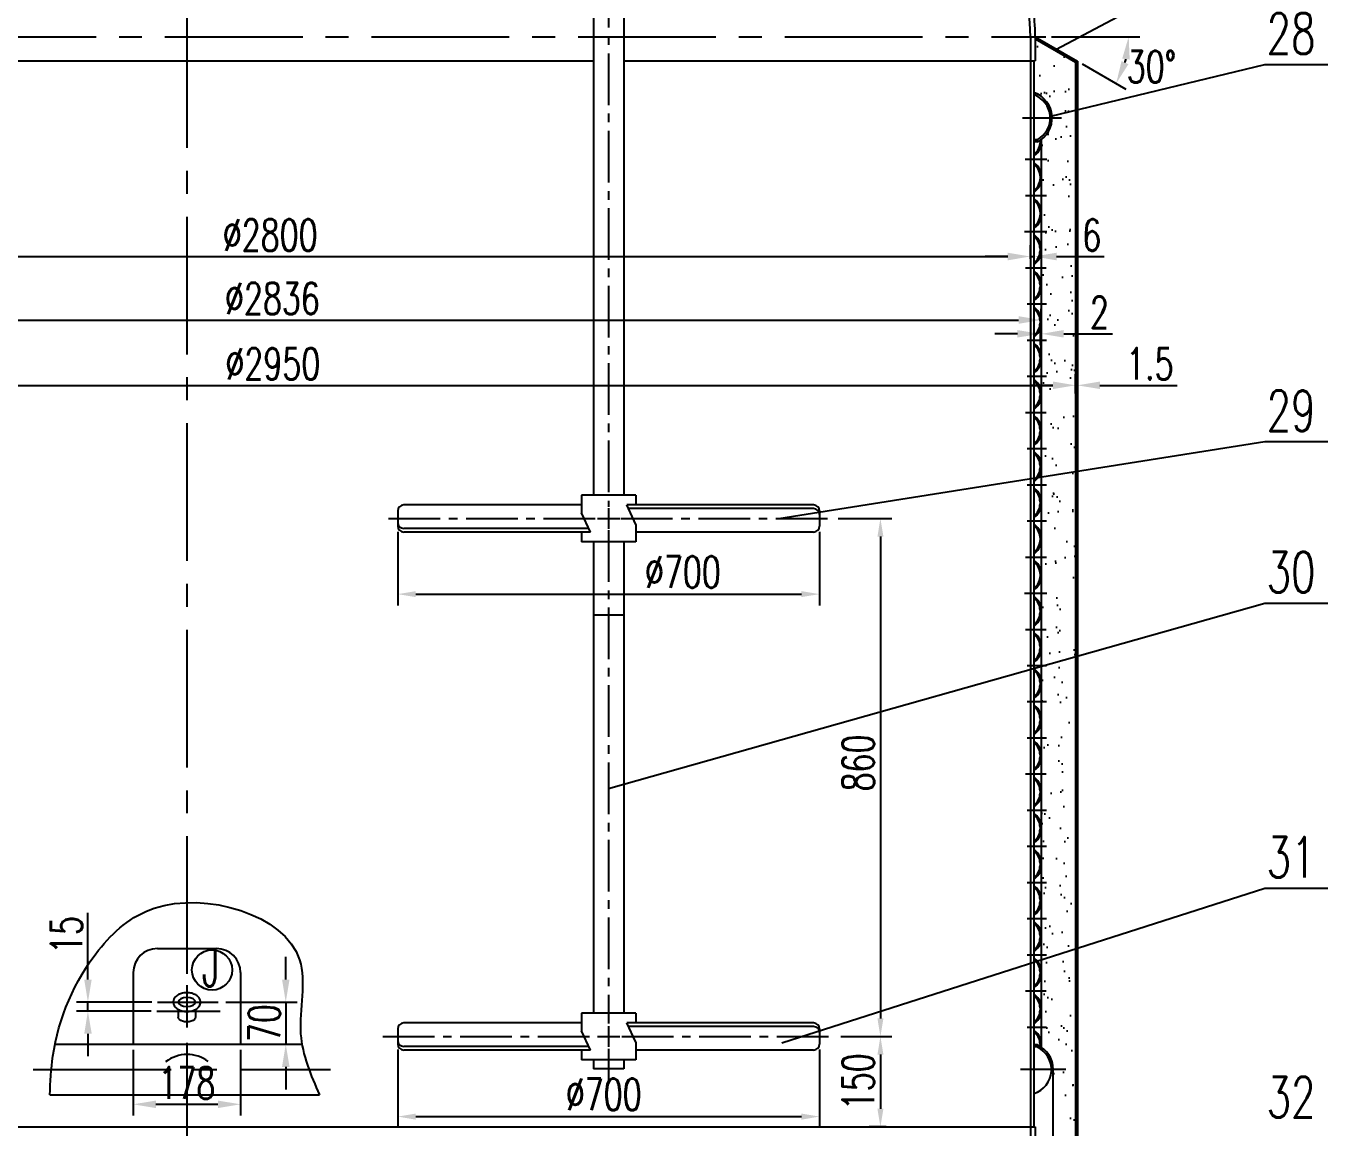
# Model space of a CAD drawing. Extents: x 946 to 3405, y -336 to 946.
# Drawn here: x 1105.1 to 1249.2, y 568.7 to 690.7 of the extents above; entities that cross this region are included whole.
import ezdxf

# ---------------------------------------------------------------- set-up
doc = ezdxf.new("R2010")
doc.units = 0
doc.header["$MEASUREMENT"] = 0
doc.linetypes.add('CENTER', pattern=[50.8, 31.75, -6.35, 6.35, -6.35])
doc.linetypes.add('CENTER2', pattern=[28.575, 19.05, -3.175, 3.175, -3.175])
doc.layers.get('0').update_dxf_attribs({"linetype": 'CONTINUOUS'})
doc.layers.get('DEFPOINTS').update_dxf_attribs({"linetype": 'CONTINUOUS'})
for name, color, linetype in [('1轮廓实线层', 7, 'CONTINUOUS'), ('3中心线层', 1, 'CENTER'), ('6文字层', 3, 'CONTINUOUS'), ('中心线', 1, 'CENTER2'), ('标注线', 3, 'CONTINUOUS'), ('粗实线', 7, 'CONTINUOUS')]:
    doc.layers.add(name, color=color, linetype=linetype)
doc.styles.add('STYLE1', font='romans.shx', dxfattribs={"width": 0.7, "height": 3.5, "bigfont": 'hz129.shx'})
doc.dimstyles.new('ISO-25', dxfattribs={"dimtxt": 2.5, "dimasz": 2.5, "dimexe": 1.25, "dimexo": 0.625, "dimtad": 1, "dimdec": 0, "dimlfac": 4, "dimdsep": 46, "dimtxsty": 'STYLE1', "dimcen": 0, "dimclrd": 256, "dimclre": 256, "dimclrt": 256, "dimadec": 0, "dimazin": 0, "dimtfac": 1, "dimtdec": 0, "dimtmove": 0, "dimatfit": 3, "dimfxl": 1, "dimtolj": 1, "dimtzin": 0, "dimarcsym": 0})
doc.dimstyles.get("Standard").update_dxf_attribs({"dimtxt": 2.5, "dimasz": 2.5, "dimexe": 1.25, "dimexo": 0.625, "dimtad": 1, "dimdec": 0, "dimlfac": 4, "dimzin": 4, "dimdsep": 46, "dimtxsty": 'STYLE1', "dimcen": 0, "dimclrd": 256, "dimclre": 256, "dimclrt": 256, "dimadec": 0, "dimazin": 0, "dimtfac": 1, "dimtdec": 0, "dimtmove": 0, "dimatfit": 3, "dimfxl": 1, "dimtolj": 1, "dimtzin": 0, "dimarcsym": 0})

# ---------------------------------------------------------------- blocks, each defined once
blk = doc.blocks.new('*D264')
at = {"layer": 'DEFPOINTS', "color": 0}
for p in [(1194.65, 578.83), (1199.66, 568.83), (1200.91, 568.83)]:
    blk.add_point(p, dxfattribs=at)
at = {"layer": '标注线', "lineweight": -2}
for p, q in [((1195.28, 578.83), (1200.91, 578.83)), ((1199.66, 576.83), (1199.66, 570.83)), ((1200.29, 568.83), (1198.41, 568.83))]:
    blk.add_line(p, q, dxfattribs=at)
at = {"layer": '标注线'}
for points in [[(1199.33, 576.83), (1199.99, 576.83), (1199.66, 578.83)], [(1199.33, 570.83), (1199.99, 570.83), (1199.66, 568.83)]]:
    blk.add_solid(points, dxfattribs=at)
at = {"layer": '标注线', "insert": (1197.21, 573.83), "char_height": 3.5, "attachment_point": 5, "rotation": 90, "style": 'STYLE1'}
blk.add_mtext('\\A1;150', dxfattribs=at)
blk = doc.blocks.new('*D265')
at = {"layer": 'DEFPOINTS', "color": 0}
for p in [(1146.25, 578), (1192.92, 578), (1192.92, 569.97)]:
    blk.add_point(p, dxfattribs=at)
at = {"layer": '标注线', "lineweight": -2}
for p, q in [((1146.25, 577.38), (1146.25, 568.72)), ((1192.92, 577.38), (1192.92, 568.72)), ((1148.25, 569.97), (1190.92, 569.97))]:
    blk.add_line(p, q, dxfattribs=at)
at = {"layer": '标注线'}
for points in [[(1148.25, 570.3), (1148.25, 569.63), (1146.25, 569.97)], [(1190.92, 570.3), (1190.92, 569.63), (1192.92, 569.97)]]:
    blk.add_solid(points, dxfattribs=at)
at = {"layer": '标注线', "insert": (1169.05, 572.42), "char_height": 3.5, "attachment_point": 5, "style": 'STYLE1'}
blk.add_mtext('\\A1;%%c700', dxfattribs=at)
blk = doc.blocks.new('*D266')
at = {"layer": 'DEFPOINTS', "color": 0}
for p in [(1146.25, 635.33), (1192.92, 635.33), (1192.92, 627.8)]:
    blk.add_point(p, dxfattribs=at)
at = {"layer": '标注线', "lineweight": -2}
for p, q in [((1146.25, 634.71), (1146.25, 626.55)), ((1192.92, 634.71), (1192.92, 626.55)), ((1148.25, 627.8), (1190.92, 627.8))]:
    blk.add_line(p, q, dxfattribs=at)
at = {"layer": '标注线'}
for points in [[(1148.25, 628.13), (1148.25, 627.47), (1146.25, 627.8)], [(1190.92, 628.13), (1190.92, 627.47), (1192.92, 627.8)]]:
    blk.add_solid(points, dxfattribs=at)
at = {"layer": '标注线', "insert": (1177.8, 630.25), "char_height": 3.5, "attachment_point": 5, "style": 'STYLE1'}
blk.add_mtext('\\A1;%%c700', dxfattribs=at)
blk = doc.blocks.new('*D267')
at = {"layer": 'DEFPOINTS', "color": 0}
for p in [(1194.37, 636.17), (1194.65, 578.83), (1199.66, 578.83)]:
    blk.add_point(p, dxfattribs=at)
at = {"layer": '标注线', "lineweight": -2}
for p, q in [((1194.99, 636.17), (1200.91, 636.17)), ((1199.66, 634.17), (1199.66, 580.83)), ((1195.28, 578.83), (1200.91, 578.83))]:
    blk.add_line(p, q, dxfattribs=at)
at = {"layer": '标注线'}
for points in [[(1199.33, 634.17), (1199.99, 634.17), (1199.66, 636.17)], [(1199.33, 580.83), (1199.99, 580.83), (1199.66, 578.83)]]:
    blk.add_solid(points, dxfattribs=at)
at = {"layer": '标注线', "insert": (1197.21, 609.11), "char_height": 3.5, "attachment_point": 5, "rotation": 90, "style": 'STYLE1'}
blk.add_mtext('\\A1;860', dxfattribs=at)
blk = doc.blocks.new('*D327')
at = {"layer": '6文字层', "lineweight": -2}
for p, q in [((1133.86, 585.14), (1133.86, 587.64)), ((1127.22, 582.64), (1135.11, 582.64)), ((1133.86, 582.64), (1133.86, 577.97)), ((1131.48, 577.97), (1135.11, 577.97)), ((1133.86, 575.47), (1133.86, 572.97))]:
    blk.add_line(p, q, dxfattribs=at)
at = {"layer": '6文字层'}
for points in [[(1133.45, 585.14), (1134.28, 585.14), (1133.86, 582.64)], [(1133.45, 575.47), (1134.28, 575.47), (1133.86, 577.97)]]:
    blk.add_solid(points, dxfattribs=at)
at = {"layer": 'DEFPOINTS', "color": 0}
for p in [(1126.6, 582.64), (1130.86, 577.97), (1133.86, 577.97)]:
    blk.add_point(p, dxfattribs=at)
at = {"layer": '6文字层', "insert": (1131.49, 580.31), "char_height": 3.5, "attachment_point": 5, "rotation": 90, "style": 'STYLE1'}
blk.add_mtext('\\A1;70', dxfattribs=at)
blk = doc.blocks.new('*D328')
at = {"layer": '6文字层', "lineweight": -2}
for p, q in [((1111.97, 585.14), (1111.97, 592.51)), ((1119.04, 582.64), (1110.72, 582.64)), ((1111.97, 581.64), (1111.97, 582.64)), ((1118.98, 581.64), (1110.72, 581.64)), ((1111.97, 579.14), (1111.97, 576.64))]:
    blk.add_line(p, q, dxfattribs=at)
at = {"layer": '6文字层'}
for points in [[(1111.56, 585.14), (1112.39, 585.14), (1111.97, 582.64)], [(1111.56, 579.14), (1112.39, 579.14), (1111.97, 581.64)]]:
    blk.add_solid(points, dxfattribs=at)
at = {"layer": 'DEFPOINTS', "color": 0}
for p in [(1119.66, 582.64), (1111.97, 581.64), (1119.6, 581.64)]:
    blk.add_point(p, dxfattribs=at)
at = {"layer": '6文字层', "insert": (1109.6, 590.07), "char_height": 3.5, "attachment_point": 5, "rotation": 90, "style": 'STYLE1'}
blk.add_mtext('\\A1;15', dxfattribs=at)
blk = doc.blocks.new('*D329')
at = {"layer": '6文字层', "lineweight": -2}
for p, q in [((1116.99, 577.35), (1116.99, 570.08)), ((1128.85, 577.35), (1128.85, 570.08)), ((1119.49, 571.33), (1126.35, 571.33))]:
    blk.add_line(p, q, dxfattribs=at)
at = {"layer": '6文字层'}
for points in [[(1119.49, 571.74), (1119.49, 570.91), (1116.99, 571.33)], [(1126.35, 571.74), (1126.35, 570.91), (1128.85, 571.33)]]:
    blk.add_solid(points, dxfattribs=at)
at = {"layer": 'DEFPOINTS', "color": 0}
for p in [(1116.99, 577.97), (1128.85, 577.97), (1128.85, 571.33)]:
    blk.add_point(p, dxfattribs=at)
at = {"layer": '6文字层', "insert": (1122.92, 573.7), "char_height": 3.5, "attachment_point": 5, "style": 'STYLE1'}
blk.add_mtext('\\A1;178', dxfattribs=at)
blk = doc.blocks.new('*D332')
at = {"layer": '6文字层', "lineweight": -2}
for p, q in [((1029.59, 665.51), (1029.59, 666.42)), ((1216.25, 664.93), (1216.25, 666.42)), ((1032.09, 665.17), (1213.75, 665.17))]:
    blk.add_line(p, q, dxfattribs=at)
at = {"layer": '6文字层'}
for points in [[(1032.09, 665.59), (1032.09, 664.75), (1029.59, 665.17)], [(1213.75, 665.59), (1213.75, 664.75), (1216.25, 665.17)]]:
    blk.add_solid(points, dxfattribs=at)
at = {"layer": 'DEFPOINTS', "color": 0}
for p in [(1029.59, 664.89), (1216.25, 665.17), (1216.25, 664.31)]:
    blk.add_point(p, dxfattribs=at)
at = {"layer": '6文字层', "insert": (1132.14, 667.54), "char_height": 3.5, "attachment_point": 5, "style": 'STYLE1'}
blk.add_mtext('\\A1;%%C2800', dxfattribs=at)
blk = doc.blocks.new('*D333')
at = {"layer": '6文字层', "lineweight": -2}
for p, q in [((1216.25, 665.79), (1216.25, 663.92)), ((1216.65, 665.79), (1216.65, 663.92)), ((1213.75, 665.17), (1211.25, 665.17)), ((1216.25, 665.17), (1216.65, 665.17)), ((1219.15, 665.17), (1224.42, 665.17))]:
    blk.add_line(p, q, dxfattribs=at)
at = {"layer": '6文字层'}
for points in [[(1213.75, 665.59), (1213.75, 664.75), (1216.25, 665.17)], [(1219.15, 665.59), (1219.15, 664.75), (1216.65, 665.17)]]:
    blk.add_solid(points, dxfattribs=at)
at = {"layer": 'DEFPOINTS', "color": 0}
for p in [(1216.25, 666.42), (1216.65, 666.42), (1216.65, 665.17)]:
    blk.add_point(p, dxfattribs=at)
at = {"layer": '6文字层', "insert": (1223.04, 667.54), "char_height": 3.5, "attachment_point": 5, "style": 'STYLE1'}
blk.add_mtext('\\A1;6', dxfattribs=at)
blk = doc.blocks.new('*D334')
at = {"layer": '6文字层', "lineweight": -2}
for p, q in [((1028.39, 658.54), (1028.39, 659.39)), ((1217.45, 654.54), (1217.45, 659.39)), ((1030.89, 658.14), (1214.95, 658.14))]:
    blk.add_line(p, q, dxfattribs=at)
at = {"layer": '6文字层'}
for points in [[(1030.89, 658.56), (1030.89, 657.72), (1028.39, 658.14)], [(1214.95, 658.56), (1214.95, 657.72), (1217.45, 658.14)]]:
    blk.add_solid(points, dxfattribs=at)
at = {"layer": 'DEFPOINTS', "color": 0}
for p in [(1028.39, 657.92), (1217.45, 658.14), (1217.45, 653.92)]:
    blk.add_point(p, dxfattribs=at)
at = {"layer": '6文字层', "insert": (1132.38, 660.52), "char_height": 3.5, "attachment_point": 5, "style": 'STYLE1'}
blk.add_mtext('\\A1;%%C2836', dxfattribs=at)
blk = doc.blocks.new('*D335')
at = {"layer": '6文字层', "lineweight": -2}
for p, q in [((1217.32, 657.29), (1217.32, 655.36)), ((1217.45, 657.29), (1217.45, 655.36)), ((1214.82, 656.61), (1212.32, 656.61)), ((1217.32, 656.61), (1217.45, 656.61)), ((1219.95, 656.61), (1225.34, 656.61))]:
    blk.add_line(p, q, dxfattribs=at)
at = {"layer": '6文字层'}
for points in [[(1214.82, 657.03), (1214.82, 656.2), (1217.32, 656.61)], [(1219.95, 657.03), (1219.95, 656.2), (1217.45, 656.61)]]:
    blk.add_solid(points, dxfattribs=at)
at = {"layer": 'DEFPOINTS', "color": 0}
for p in [(1217.32, 657.92), (1217.45, 657.92), (1217.45, 656.61)]:
    blk.add_point(p, dxfattribs=at)
at = {"layer": '6文字层', "insert": (1223.89, 658.99), "char_height": 3.5, "attachment_point": 5, "style": 'STYLE1'}
blk.add_mtext('\\A1;2', dxfattribs=at)
blk = doc.blocks.new('*D336')
at = {"layer": '6文字层', "lineweight": -2}
for p, q in [((1024.59, 651.18), (1024.59, 652.16)), ((1221.25, 650), (1221.25, 652.16)), ((1027.09, 650.91), (1218.75, 650.91))]:
    blk.add_line(p, q, dxfattribs=at)
at = {"layer": '6文字层'}
for points in [[(1027.09, 651.33), (1027.09, 650.5), (1024.59, 650.91)], [(1218.75, 651.33), (1218.75, 650.5), (1221.25, 650.91)]]:
    blk.add_solid(points, dxfattribs=at)
at = {"layer": 'DEFPOINTS', "color": 0}
for p in [(1024.59, 650.56), (1221.25, 650.91), (1221.25, 649.37)]:
    blk.add_point(p, dxfattribs=at)
at = {"layer": '6文字层', "insert": (1132.43, 653.29), "char_height": 3.5, "attachment_point": 5, "style": 'STYLE1'}
blk.add_mtext('\\A1;%%C2950', dxfattribs=at)
blk = doc.blocks.new('*D337')
at = {"layer": '6文字层', "lineweight": -2}
for p, q in [((1221.25, 651.54), (1221.25, 652.16)), ((1218.75, 650.91), (1216.25, 650.91)), ((1221.25, 650.91), (1221.45, 650.91)), ((1221.45, 650.29), (1221.45, 649.66)), ((1223.95, 650.91), (1232.49, 650.91))]:
    blk.add_line(p, q, dxfattribs=at)
at = {"layer": '6文字层'}
for points in [[(1218.75, 651.33), (1218.75, 650.5), (1221.25, 650.91)], [(1223.95, 651.33), (1223.95, 650.5), (1221.45, 650.91)]]:
    blk.add_solid(points, dxfattribs=at)
at = {"layer": 'DEFPOINTS', "color": 0}
for p in [(1221.25, 650.91), (1221.45, 650.91), (1221.45, 650.91)]:
    blk.add_point(p, dxfattribs=at)
at = {"layer": '6文字层', "insert": (1229.47, 653.29), "char_height": 3.5, "attachment_point": 5, "style": 'STYLE1'}
blk.add_mtext('\\A1;1.5', dxfattribs=at)

msp = doc.modelspace()

# ---------------------------------------------------------------- hatches: boundary and pattern name
at = {"layer": '6文字层'}
h = msp.add_hatch(dxfattribs=at)
h.set_pattern_fill('AR-SAND', color=256, scale=2, style=0)
h.paths.add_polyline_path([(1221.25263, 686.69047), (1216.78596, 689.2693), (1216.78596, 686.83423), (1216.65263, 686.83423), (1216.65263, 683.30568, -0.603383056), (1217.45303, 678.1179), (1217.45303, 606.5262), (1221.25263, 606.5262)])
h = msp.add_hatch(dxfattribs=at)
h.set_pattern_fill('AR-SAND', color=256, scale=2, style=0)
edge = h.paths.add_edge_path()
edge.add_line((1221.25263, 607.60623), (1217.45303, 608.3806))
edge.add_line((1217.45303, 608.3806), (1217.45303, 577.64387))
edge.add_arc((1215.81926, 575.16756), 2.9667, 0, 56.5848357, ccw=False)
edge.add_line((1218.78596, 575.16756), (1218.78596, 566.16756))
edge.add_spline(control_points=[(1218.78596, 566.16756), (1218.78596, 565.84417), (1218.77988, 565.52082), (1218.66933, 562.58171), (1218.17258, 559.9756), (1216.41757, 554.87655), (1215.16019, 552.38647), (1211.38331, 546.72867), (1208.57175, 543.6336), (1202.10399, 538.08576), (1198.53205, 535.59985), (1194.55076, 533.3147)], knot_values=[8.708071008, 8.708071008, 8.708071008, 8.708071008, 8.726818309, 8.726818309, 8.878545334, 8.878545334, 9.030272358, 9.030272358, 9.235855006, 9.235855006, 9.424777961, 9.424777961, 9.424777961, 9.424777961], degree=3, periodic=0)
edge.add_arc((1193.22156, 535.62673), 2.66688, 223.375598, 299.8948061, ccw=False)
edge.add_spline(control_points=[(1191.46834, 533.8913), (1190.0145, 533.11079), (1188.50813, 532.35533), (1186.9525, 531.62664)], knot_values=[8.606729267, 8.606729267, 8.606729267, 8.606729267, 8.674875011, 8.674875011, 8.674875011, 8.674875011], degree=3, periodic=0)
edge.add_arc((1184.32506, 531.16965), 2.66688, -142.8321908, 9.8668213, ccw=False)
edge.add_spline(control_points=[(1184.32506, 530.44175), (1182.29986, 529.56258), (1180.19985, 528.72723), (1178.03291, 527.93849)], knot_values=[8.483248034, 8.483248034, 8.483248034, 8.483248034, 8.569016322, 8.569016322, 8.569016322, 8.569016322], degree=3, periodic=0)
edge.add_arc((1175.37581, 527.71039), 2.66688, -147.3126024, 4.9063832, ccw=False)
edge.add_spline(control_points=[(1173.13128, 526.27013), (1171.89494, 525.87732), (1170.64033, 525.49905), (1169.27434, 525.1088), (1169.17983, 525.08191), (1169.08524, 525.05511)], knot_values=[8.369604813, 8.369604813, 8.369604813, 8.369604813, 8.416496366, 8.416496366, 8.419977906, 8.419977906, 8.419977906, 8.419977906], degree=3, periodic=0)
edge.add_arc((1166.41861, 525.01812), 2.66688, -151.2473466, 0.7947322, ccw=False)
edge.add_spline(control_points=[(1164.08055, 523.73527), (1162.77475, 523.41573), (1161.4542, 523.1114), (1160.12032, 522.82259)], knot_values=[8.262636684, 8.262636684, 8.262636684, 8.262636684, 8.309197865, 8.309197865, 8.309197865, 8.309197865], degree=3, periodic=0)
edge.add_arc((1157.45648, 522.94992), 2.66688, 205.2940139, 357.2634075, ccw=False)
edge.add_spline(control_points=[(1155.04529, 521.81046), (1153.75448, 521.57459), (1152.45337, 521.35294), (1151.14316, 521.14578)], knot_values=[8.160253587, 8.160253587, 8.160253587, 8.160253587, 8.204283272, 8.204283272, 8.204283272, 8.204283272], degree=3, periodic=0)
edge.add_arc((1148.49083, 521.42186), 2.66667, 202.1707149, 354.0574158, ccw=False)
edge.add_spline(control_points=[(1146.02133, 520.41555), (1142.87466, 520.01498), (1139.68661, 519.69627), (1136.47428, 519.46107)], knot_values=[7.999308202, 7.999308202, 7.999308202, 7.999308202, 8.103358917, 8.103358917, 8.103358917, 8.103358917], degree=3, periodic=0)
edge.add_line((1136.47428, 519.46107), (1140.4736, 512.53404))
edge.add_line((1140.4736, 512.53404), (1221.25263, 534.17872))
edge.add_line((1221.25263, 534.17872), (1221.25263, 607.60623))

# ---------------------------------------------------------------- linework, layer by layer
for p, q in [((1216.25263, 689.5009), (1216.25263, 566.16756)), ((1216.78484, 689.5009), (1221.45263, 686.80594)), ((1216.78596, 689.5009), (1216.78596, 686.83423)), ((1216.78596, 689.2693), (1221.25263, 686.69047)), ((1077.92026, 686.83423), (1167.91834, 686.83423)), ((1171.25334, 686.83423), (1216.78596, 686.83423)), ((1216.65263, 686.83423), (1216.65263, 568.83423)), ((1221.25263, 686.92207), (1221.25263, 534.17872)), ((1221.45263, 686.80594), (1221.45263, 534.02525)), ((1217.01212, 678.07276), (1216.65263, 678.07276)), ((1217.01212, 677.84712), (1216.65263, 677.84712)), ((1217.01212, 678.07276), (1217.01212, 677.84712)), ((1217.31963, 658.03871), (1217.31963, 657.79642)), ((1217.31963, 654.03671), (1217.31963, 653.79442)), ((1217.31963, 642.03071), (1217.31963, 641.78842)), ((1172.59663, 638.73551), (1166.59363, 638.73551)), ((1166.59363, 638.73551), (1166.59363, 636.81239)), ((1172.59663, 638.73551), (1172.59663, 637.66831)), ((1146.25263, 637.00131), (1146.25263, 635.33381)), ((1166.59363, 637.66831), (1146.91963, 637.66831)), ((1167.59413, 634.66681), (1166.59363, 636.81239)), ((1169.58596, 637.29847), (1169.58596, 635.03665)), ((1172.59663, 635.52273), (1171.59613, 637.66831)), ((1192.2523, 637.66831), (1171.59613, 637.66831)), ((1192.2523, 637.26811), (1171.78275, 637.26811)), ((1192.9193, 637.00131), (1192.9193, 635.33381)), ((1217.31963, 638.02871), (1217.31963, 637.78642)), ((1168.3599, 636.16756), (1170.81203, 636.16756)), ((1172.59663, 635.52273), (1172.59663, 633.59961)), ((1167.40752, 635.06701), (1146.91963, 635.06701)), ((1167.59413, 634.66681), (1146.91963, 634.66681)), ((1166.59363, 634.66681), (1166.59363, 633.59961)), ((1192.2523, 634.66681), (1172.59663, 634.66681)), ((1172.59663, 633.59961), (1166.59363, 633.59961)), ((1167.91834, 625.5009), (1171.25334, 625.5009)), ((1217.31963, 618.01871), (1217.31963, 617.77642)), ((1217.31963, 614.01671), (1217.31963, 613.77442)), ((1217.31963, 602.01071), (1217.31963, 601.76842)), ((1217.31963, 598.00871), (1217.31963, 597.76642)), ((1217.31963, 594.00671), (1217.31963, 593.76442)), ((1217.31963, 590.00471), (1217.31963, 589.76242)), ((1119.65263, 588.57234), (1126.18596, 588.57234)), ((1116.98596, 585.90568), (1116.98596, 577.97234)), ((1128.85263, 585.90568), (1128.85263, 577.97234)), ((1121.95931, 581.82341), (1121.95931, 580.95838)), ((1123.87929, 581.82349), (1123.87929, 580.95838)), ((1172.59663, 581.40218), (1166.59363, 581.40218)), ((1166.59363, 581.40218), (1166.59363, 579.47906)), ((1172.59663, 581.40218), (1172.59663, 580.33498)), ((1146.25263, 579.66798), (1146.25263, 578.00048)), ((1166.59363, 580.33498), (1146.91963, 580.33498)), ((1167.59413, 577.33348), (1166.59363, 579.47906)), ((1169.58596, 579.96514), (1169.58596, 577.70332)), ((1172.59663, 578.1894), (1171.59613, 580.33498)), ((1192.2523, 580.33498), (1171.59613, 580.33498)), ((1192.2523, 579.93478), (1171.78275, 579.93478)), ((1192.9193, 579.66798), (1192.9193, 578.00048)), ((1108.32622, 577.97234), (1135.6539, 577.97234)), ((1167.40752, 577.73368), (1146.91963, 577.73368)), ((1168.3599, 578.83423), (1170.81203, 578.83423)), ((1172.59663, 578.1894), (1172.59663, 576.26628)), ((1216.98491, 577.89567), (1216.65263, 577.89567)), ((1216.98491, 577.67673), (1216.65263, 577.67673)), ((1216.98491, 577.89567), (1216.98491, 577.67673)), ((1217.31963, 577.99871), (1217.31963, 577.7269)), ((1167.59413, 577.33348), (1146.91963, 577.33348)), ((1166.59363, 577.33348), (1166.59363, 576.26628)), ((1172.59663, 576.26628), (1166.59363, 576.26628)), ((1192.2523, 577.33348), (1172.59663, 577.33348)), ((1171.25334, 575.26581), (1167.91834, 575.26581)), ((1218.78596, 566.16756), (1218.78596, 575.16756)), ((1107.74982, 572.36278), (1137.60104, 572.36278)), ((1101.31756, 568.83423), (1216.78596, 568.83423)), ((1216.78596, 568.83423), (1216.78596, 566.16756))]:
    msp.add_line(p, q)
for centre, radius, start, end in [((1215.68593, 680.5009), 2.9667, 296.5530339, 70.9829036), ((1215.68593, 680.5009), 2.7667, 298.6423529, 69.5490472), ((1146.91963, 637.00131), 0.667, 90, 180), ((1192.2523, 637.00131), 0.667, 0, 90), ((1192.2523, 636.60111), 0.667, 0, 90), ((1146.91963, 635.73401), 0.667, 180, 270), ((1146.91963, 635.33381), 0.667, 180, 270), ((1192.2523, 635.33381), 0.667, 270, 0), ((1119.65263, 585.90568), 2.66667, 90, 180), ((1126.18596, 585.90568), 2.66667, 0, 90), ((1146.91963, 579.66798), 0.667, 90, 180), ((1192.2523, 579.66798), 0.667, 0, 90), ((1192.2523, 579.26778), 0.667, 0, 90), ((1146.91963, 578.40068), 0.667, 180, 270), ((1146.91963, 578.00048), 0.667, 180, 270), ((1192.2523, 578.00048), 0.667, 270, 0), ((1215.81926, 575.16756), 2.7667, 287.5304876, 65.082495), ((1215.81926, 575.16756), 2.9667, 360, 66.8643031)]:
    msp.add_arc(centre, radius, start, end)
msp.add_ellipse((1122.9193, 689.5009), major_axis=(-93.33333, 0), ratio=0.5, start_param=3.141592654, end_param=4.168035977)
at = {"extrusion": (0, 0, -1)}
msp.add_ellipse((1122.9193, 582.639), major_axis=(0.95999, 0), ratio=0.520899666, dxfattribs=at)
msp.add_ellipse((1122.9193, 580.95838), major_axis=(0.95999, 0), ratio=0.520899666, start_param=0, end_param=3.141592654, dxfattribs=at)
for points, knots in [([(1216.78596, 689.5009), (1216.78596, 691.77805), (1216.45923, 694.05503), (1214.83097, 699.70468), (1213.11563, 703.04109), (1208.31411, 709.43036), (1205.22821, 712.48396), (1197.8358, 718.1784), (1193.52924, 720.81919), (1183.89432, 725.57303), (1178.56621, 727.68584), (1172.32102, 729.65419), (1171.78878, 729.81823), (1171.25334, 729.97957)], [3.141592654, 3.141592654, 3.141592654, 3.141592654, 3.284709915, 3.284709915, 3.501019224, 3.501019224, 3.717328534, 3.717328534, 3.933637843, 3.933637843, 4.149947153, 4.149947153, 4.169961945, 4.169961945, 4.169961945, 4.169961945]), ([(1124.41929, 582.639), (1124.41929, 582.55853), (1124.40679, 582.47827), (1124.36143, 582.32908), (1124.32886, 582.26022), (1124.25206, 582.1371), (1124.20792, 582.08266), (1124.06917, 581.94083), (1123.96646, 581.86961), (1123.75006, 581.75461), (1123.63571, 581.71095), (1123.3985, 581.64485), (1123.27559, 581.62258), (1122.92734, 581.58824), (1122.69819, 581.59804), (1122.33473, 581.66885), (1122.19441, 581.71138), (1121.95675, 581.8199), (1121.85614, 581.87931), (1121.69201, 582.0149), (1121.62507, 582.08437), (1121.52039, 582.23812), (1121.47992, 582.31862), (1121.42689, 582.49593), (1121.415, 582.59257), (1121.42659, 582.78279), (1121.44983, 582.87552), (1121.52036, 583.0414), (1121.56709, 583.11473), (1121.6717, 583.24211), (1121.72962, 583.29648), (1121.85147, 583.39117), (1121.91552, 583.43155), (1122.12896, 583.54466), (1122.28749, 583.59752), (1122.61749, 583.6663), (1122.78897, 583.68163), (1123.13095, 583.67579), (1123.30123, 583.65467), (1123.62691, 583.57352), (1123.7825, 583.51423), (1124.01048, 583.37642), (1124.09111, 583.31547), (1124.23739, 583.16444), (1124.30341, 583.07347), (1124.3847, 582.88698), (1124.40825, 582.79954), (1124.41825, 582.68593), (1124.41929, 582.66247), (1124.41929, 582.639)], [0, 0, 0, 0, 0.157088243, 0.157088243, 0.314176487, 0.314176487, 0.47126473, 0.47126473, 0.775411316, 0.775411316, 1.079557901, 1.079557901, 1.383704486, 1.383704486, 1.928679174, 1.928679174, 2.290558167, 2.290558167, 2.579012469, 2.579012469, 2.800759509, 2.800759509, 2.987031338, 2.987031338, 3.173303168, 3.173303168, 3.359574998, 3.359574998, 3.545846827, 3.545846827, 3.732118657, 3.732118657, 3.918390487, 3.918390487, 4.331769878, 4.331769878, 4.74514927, 4.74514927, 5.158528662, 5.158528662, 5.571908054, 5.571908054, 5.815907808, 5.815907808, 6.059907563, 6.059907563, 6.237375394, 6.237375394, 6.283185307, 6.283185307, 6.283185307, 6.283185307])]:
    msp.add_open_spline(points, degree=3, knots=knots)
at = {"layer": '1轮廓实线层'}
for p, q in [((1217.3197, 678.02459), (1217.3197, 677.75114)), ((1217.45303, 678.1179), (1217.45303, 577.64387)), ((1216.65263, 676.44863), (1216.87035, 676.66635)), ((1216.65263, 676.26007), (1216.96463, 676.57207)), ((1216.65263, 676.26007), (1216.96463, 676.57207)), ((1216.65263, 675.59307), (1216.96463, 675.28107)), ((1216.65263, 675.59307), (1216.96463, 675.28107)), ((1216.65263, 675.4045), (1216.87035, 675.18678)), ((1217.3197, 674.10199), (1217.3197, 673.74914)), ((1216.65263, 672.44663), (1216.87035, 672.66435)), ((1216.65263, 672.25807), (1216.96463, 672.57007)), ((1216.65263, 672.25807), (1216.96463, 672.57007)), ((1216.65263, 672.25807), (1216.96463, 672.57007)), ((1216.65263, 672.25807), (1216.96463, 672.57007)), ((1216.65263, 671.59107), (1216.96463, 671.27907)), ((1216.65263, 671.4025), (1216.87035, 671.18478)), ((1217.3197, 670.09999), (1217.3197, 669.74714)), ((1216.65263, 668.44463), (1216.87035, 668.66235)), ((1216.65263, 668.25607), (1216.96463, 668.56807)), ((1216.65263, 668.25607), (1216.96463, 668.56807)), ((1216.65263, 667.58907), (1216.96463, 667.27707)), ((1216.65263, 667.40041), (1216.83123, 667.22181)), ((1217.31963, 666.04271), (1217.31963, 665.80042)), ((1216.65263, 664.44272), (1216.83123, 664.62132)), ((1216.65263, 664.25407), (1216.96463, 664.56607)), ((1216.65263, 663.58707), (1216.96463, 663.27507)), ((1216.65263, 663.39841), (1216.83123, 663.21981)), ((1217.31963, 662.04071), (1217.31963, 661.79842)), ((1216.65263, 660.44072), (1216.83123, 660.61932)), ((1216.65263, 660.25207), (1216.96463, 660.56407)), ((1216.65263, 659.58507), (1216.96463, 659.27307)), ((1216.65263, 659.39641), (1216.83123, 659.21781)), ((1216.65263, 656.43872), (1216.83123, 656.61732)), ((1216.65263, 656.25007), (1216.96463, 656.56207)), ((1216.65263, 655.58307), (1216.96463, 655.27107)), ((1216.65263, 655.39441), (1216.83123, 655.21581)), ((1216.65263, 652.43672), (1216.83123, 652.61532)), ((1216.65263, 652.24807), (1216.96463, 652.56007)), ((1216.65263, 651.58107), (1216.96463, 651.26907)), ((1216.65263, 651.39241), (1216.83123, 651.21381)), ((1217.31963, 650.03471), (1217.31963, 649.79242)), ((1216.65263, 648.43472), (1216.83123, 648.61332)), ((1216.65263, 648.24607), (1216.96463, 648.55807)), ((1216.65263, 647.57907), (1216.96463, 647.26707)), ((1216.65263, 647.39041), (1216.83123, 647.21181)), ((1217.31963, 646.03271), (1217.31963, 645.79042)), ((1216.65263, 644.43272), (1216.83123, 644.61132)), ((1216.65263, 644.24407), (1216.96463, 644.55607)), ((1216.65263, 643.57707), (1216.96463, 643.26507)), ((1216.65263, 643.38841), (1216.83123, 643.20981)), ((1216.65263, 640.43072), (1216.83123, 640.60932)), ((1216.65263, 640.24207), (1216.96463, 640.55407)), ((1216.65263, 639.57507), (1216.96463, 639.26307)), ((1216.65263, 639.38641), (1216.83123, 639.20781)), ((1216.65263, 636.42872), (1216.83123, 636.60732)), ((1216.65263, 636.24007), (1216.96463, 636.55207)), ((1216.65263, 635.57307), (1216.96463, 635.26107)), ((1216.65263, 635.57307), (1216.96463, 635.26107)), ((1216.65263, 635.3845), (1216.87035, 635.16678)), ((1217.3197, 634.08199), (1217.3197, 633.72914)), ((1216.65263, 632.42663), (1216.87035, 632.64435)), ((1216.65263, 632.23807), (1216.96463, 632.55007)), ((1216.65263, 632.23807), (1216.96463, 632.55007)), ((1216.65263, 632.23807), (1216.96463, 632.55007)), ((1216.65263, 632.23807), (1216.96463, 632.55007)), ((1216.65263, 631.57107), (1216.96463, 631.25907)), ((1216.65263, 631.3825), (1216.87035, 631.16478)), ((1217.3197, 630.07999), (1217.3197, 629.72714)), ((1216.65263, 628.42463), (1216.87035, 628.64235)), ((1216.65263, 628.23607), (1216.96463, 628.54807)), ((1216.65263, 628.23607), (1216.96463, 628.54807)), ((1216.65263, 627.56907), (1216.96463, 627.25707)), ((1216.65263, 627.38041), (1216.83123, 627.20181)), ((1217.31963, 626.02271), (1217.31963, 625.78042)), ((1216.65263, 624.42272), (1216.83123, 624.60132)), ((1216.65263, 624.23407), (1216.96463, 624.54607)), ((1216.65263, 623.56707), (1216.96463, 623.25507)), ((1216.65263, 623.37841), (1216.83123, 623.19981)), ((1217.31963, 622.02071), (1217.31963, 621.77842)), ((1216.65263, 620.42072), (1216.83123, 620.59932)), ((1216.65263, 620.23207), (1216.96463, 620.54407)), ((1216.65263, 619.56507), (1216.96463, 619.25307)), ((1216.65263, 619.37641), (1216.83123, 619.19781)), ((1216.65263, 616.41872), (1216.83123, 616.59732)), ((1216.65263, 616.23007), (1216.96463, 616.54207)), ((1216.65263, 615.56307), (1216.96463, 615.25107)), ((1216.65263, 615.37441), (1216.83123, 615.19581)), ((1216.65263, 612.41672), (1216.83123, 612.59532)), ((1216.65263, 612.22807), (1216.96463, 612.54007)), ((1216.65263, 611.56107), (1216.96463, 611.24907)), ((1216.65263, 611.37241), (1216.83123, 611.19381)), ((1217.31963, 610.01471), (1217.31963, 609.77242)), ((1216.65263, 608.41472), (1216.83123, 608.59332)), ((1216.65263, 608.22607), (1216.96463, 608.53807)), ((1216.65263, 607.55907), (1216.96463, 607.24707)), ((1216.65263, 607.37041), (1216.83123, 607.19181)), ((1217.31963, 606.01271), (1217.31963, 605.77042)), ((1216.65263, 604.41272), (1216.83123, 604.59132)), ((1216.65263, 604.22407), (1216.96463, 604.53607)), ((1216.65263, 603.55707), (1216.96463, 603.24507)), ((1216.65263, 603.36841), (1216.83123, 603.18981)), ((1216.65263, 600.41072), (1216.83123, 600.58932)), ((1216.65263, 600.22207), (1216.96463, 600.53407)), ((1216.65263, 599.55507), (1216.96463, 599.24307)), ((1216.65263, 599.36641), (1216.83123, 599.18781)), ((1216.65263, 596.40872), (1216.83123, 596.58732)), ((1216.65263, 596.22007), (1216.96463, 596.53207)), ((1216.65263, 595.55307), (1216.96463, 595.24107)), ((1216.65263, 595.36441), (1216.83123, 595.18581)), ((1216.65263, 592.40672), (1216.83123, 592.58532)), ((1216.65263, 592.21807), (1216.96463, 592.53007)), ((1216.65263, 591.55107), (1216.96463, 591.23907)), ((1216.65263, 591.36241), (1216.83123, 591.18381)), ((1216.65263, 588.40472), (1216.83123, 588.58332)), ((1216.65263, 588.21607), (1216.96463, 588.52807)), ((1216.65263, 587.54907), (1216.96463, 587.23707)), ((1216.65263, 587.36041), (1216.83123, 587.18181)), ((1217.31963, 586.00271), (1217.31963, 585.76042)), ((1216.65263, 584.40272), (1216.83123, 584.58132)), ((1216.65263, 584.21407), (1216.96463, 584.52607)), ((1216.65263, 583.54707), (1216.96463, 583.23507)), ((1216.65263, 583.35841), (1216.83123, 583.17981)), ((1217.31963, 582.00071), (1217.31963, 581.75842)), ((1216.65263, 580.40072), (1216.83123, 580.57932)), ((1216.65263, 580.21207), (1216.96463, 580.52407)), ((1216.65263, 579.54507), (1216.96463, 579.23307)), ((1216.65263, 579.35641), (1216.83123, 579.17781))]:
    msp.add_line(p, q, dxfattribs=at)
for centre, radius, start, end in [((1215.78553, 677.75117), 1.53417, 314.9999992, 360), ((1215.78553, 677.75117), 1.6675, 314.9999992, 360), ((1215.78553, 677.75117), 1.6675, 314.9999992, 360), ((1215.78553, 674.10196), 1.53417, 360, 45.0000008), ((1215.78553, 674.10196), 1.6675, 360, 45.0000008), ((1215.78553, 674.10196), 1.6675, 360, 45.0000008), ((1215.78553, 673.74917), 1.53417, 314.9999992, 360), ((1215.78553, 673.74917), 1.6675, 314.9999992, 360), ((1215.78553, 673.74917), 1.6675, 314.9999992, 360), ((1215.78553, 673.74917), 1.6675, 314.9999992, 360), ((1215.78553, 673.74917), 1.6675, 314.9999992, 360), ((1215.78553, 670.09996), 1.53417, 360, 45.0000008), ((1215.78553, 670.09996), 1.6675, 360, 45.0000008), ((1215.78553, 669.74717), 1.53417, 314.9999992, 360), ((1215.78553, 669.74717), 1.6675, 314.9999992, 360), ((1215.78553, 669.74717), 1.6675, 314.9999992, 360), ((1215.65213, 666.04271), 1.6675, 360, 45.0000008), ((1215.78553, 666.09796), 1.6675, 360, 45.0000008), ((1215.65213, 665.80042), 1.6675, 314.9999992, 360), ((1215.78553, 665.74517), 1.6675, 314.9999992, 360), ((1215.65213, 662.04071), 1.6675, 360, 45.0000008), ((1215.78553, 662.09596), 1.6675, 360, 45.0000008), ((1215.65213, 661.79842), 1.6675, 314.9999992, 360), ((1215.78553, 661.74317), 1.6675, 314.9999992, 360), ((1215.65213, 658.03871), 1.6675, 360, 45.0000008), ((1215.78553, 658.09396), 1.6675, 360, 45.0000008), ((1215.65213, 657.79642), 1.6675, 314.9999992, 360), ((1215.78553, 657.74117), 1.6675, 314.9999992, 360), ((1215.65213, 654.03671), 1.6675, 360, 45.0000008), ((1215.78553, 654.09196), 1.6675, 360, 45.0000008), ((1215.65213, 653.79442), 1.6675, 314.9999992, 360), ((1215.78553, 653.73917), 1.6675, 314.9999992, 360), ((1215.65213, 650.03471), 1.6675, 360, 45.0000008), ((1215.78553, 650.08996), 1.6675, 360, 45.0000008), ((1215.65213, 649.79242), 1.6675, 314.9999992, 360), ((1215.78553, 649.73717), 1.6675, 314.9999992, 360), ((1215.65213, 646.03271), 1.6675, 360, 45.0000008), ((1215.78553, 646.08796), 1.6675, 360, 45.0000008), ((1215.65213, 645.79042), 1.6675, 314.9999992, 360), ((1215.78553, 645.73517), 1.6675, 314.9999992, 360), ((1215.65213, 642.03071), 1.6675, 360, 45.0000008), ((1215.78553, 642.08596), 1.6675, 360, 45.0000008), ((1215.65213, 641.78842), 1.6675, 314.9999992, 360), ((1215.78553, 641.73317), 1.6675, 314.9999992, 360), ((1215.65213, 638.02871), 1.6675, 360, 45.0000008), ((1215.78553, 638.08396), 1.6675, 360, 45.0000008), ((1215.65213, 637.78642), 1.6675, 314.9999992, 360), ((1215.78553, 637.73117), 1.6675, 314.9999992, 360), ((1215.78553, 634.08196), 1.53417, 360, 45.0000008), ((1215.78553, 634.08196), 1.6675, 360, 45.0000008), ((1215.78553, 634.08196), 1.6675, 360, 45.0000008), ((1215.78553, 633.72917), 1.53417, 314.9999992, 360), ((1215.78553, 633.72917), 1.6675, 314.9999992, 360), ((1215.78553, 633.72917), 1.6675, 314.9999992, 360), ((1215.78553, 633.72917), 1.6675, 314.9999992, 360), ((1215.78553, 633.72917), 1.6675, 314.9999992, 360), ((1215.78553, 630.07996), 1.53417, 360, 45.0000008), ((1215.78553, 630.07996), 1.6675, 360, 45.0000008), ((1215.78553, 629.72717), 1.53417, 314.9999992, 360), ((1215.78553, 629.72717), 1.6675, 314.9999992, 360), ((1215.78553, 629.72717), 1.6675, 314.9999992, 360), ((1215.65213, 626.02271), 1.6675, 360, 45.0000008), ((1215.78553, 626.07796), 1.6675, 360, 45.0000008), ((1215.65213, 625.78042), 1.6675, 314.9999992, 360), ((1215.78553, 625.72517), 1.6675, 314.9999992, 360), ((1215.65213, 622.02071), 1.6675, 360, 45.0000008), ((1215.78553, 622.07596), 1.6675, 360, 45.0000008), ((1215.65213, 621.77842), 1.6675, 314.9999992, 360), ((1215.78553, 621.72317), 1.6675, 314.9999992, 360), ((1215.65213, 618.01871), 1.6675, 360, 45.0000008), ((1215.78553, 618.07396), 1.6675, 360, 45.0000008), ((1215.65213, 617.77642), 1.6675, 314.9999992, 360), ((1215.78553, 617.72117), 1.6675, 314.9999992, 360), ((1215.65213, 614.01671), 1.6675, 360, 45.0000008), ((1215.78553, 614.07196), 1.6675, 360, 45.0000008), ((1215.65213, 613.77442), 1.6675, 314.9999992, 360), ((1215.78553, 613.71917), 1.6675, 314.9999992, 360), ((1215.65213, 610.01471), 1.6675, 360, 45.0000008), ((1215.78553, 610.06996), 1.6675, 360, 45.0000008), ((1215.65213, 609.77242), 1.6675, 314.9999992, 360), ((1215.78553, 609.71717), 1.6675, 314.9999992, 360), ((1215.65213, 606.01271), 1.6675, 360, 45.0000008), ((1215.78553, 606.06796), 1.6675, 360, 45.0000008), ((1215.65213, 605.77042), 1.6675, 314.9999992, 360), ((1215.78553, 605.71517), 1.6675, 314.9999992, 360), ((1215.65213, 602.01071), 1.6675, 360, 45.0000008), ((1215.78553, 602.06596), 1.6675, 360, 45.0000008), ((1215.65213, 601.76842), 1.6675, 314.9999992, 360), ((1215.78553, 601.71317), 1.6675, 314.9999992, 360), ((1215.65213, 598.00871), 1.6675, 360, 45.0000008), ((1215.78553, 598.06396), 1.6675, 360, 45.0000008), ((1215.65213, 597.76642), 1.6675, 314.9999992, 360), ((1215.78553, 597.71117), 1.6675, 314.9999992, 360), ((1215.65213, 594.00671), 1.6675, 360, 45.0000008), ((1215.78553, 594.06196), 1.6675, 360, 45.0000008), ((1215.65213, 593.76442), 1.6675, 314.9999992, 360), ((1215.78553, 593.70917), 1.6675, 314.9999992, 360), ((1215.65213, 590.00471), 1.6675, 360, 45.0000008), ((1215.78553, 590.05996), 1.6675, 360, 45.0000008), ((1215.65213, 589.76242), 1.6675, 314.9999992, 360), ((1215.78553, 589.70717), 1.6675, 314.9999992, 360), ((1215.65213, 586.00271), 1.6675, 360, 45.0000008), ((1215.78553, 586.05796), 1.6675, 360, 45.0000008), ((1215.65213, 585.76042), 1.6675, 314.9999992, 360), ((1215.78553, 585.70517), 1.6675, 314.9999992, 360), ((1215.65213, 582.00071), 1.6675, 360, 45.0000008), ((1215.78553, 582.05596), 1.6675, 360, 45.0000008), ((1215.65213, 581.75842), 1.6675, 314.9999992, 360), ((1215.78553, 581.70317), 1.6675, 314.9999992, 360), ((1215.65213, 577.99871), 1.6675, 360, 45.0000008), ((1215.78553, 578.05396), 1.6675, 360, 45.0000008)]:
    msp.add_arc(centre, radius, start, end, dxfattribs=at)
at = {"layer": '3中心线层'}
for p, q in [((1215.69341, 675.92657), (1218.05911, 675.92657)), ((1215.7294, 671.92457), (1218.0321, 671.92457)), ((1215.58788, 667.92257), (1218.06418, 667.92257)), ((1215.696, 663.92057), (1217.993, 663.92057)), ((1215.89607, 659.91857), (1218.0358, 659.91857)), ((1215.89607, 655.91657), (1218.0358, 655.91657)), ((1215.89607, 651.91457), (1218.0358, 651.91457)), ((1215.696, 647.91257), (1217.993, 647.91257)), ((1215.89607, 643.91057), (1218.0358, 643.91057)), ((1215.89607, 639.90857), (1218.0358, 639.90857)), ((1215.89607, 635.90657), (1218.0358, 635.90657)), ((1215.7294, 631.90457), (1218.0321, 631.90457)), ((1215.58788, 627.90257), (1218.06418, 627.90257)), ((1215.696, 623.90057), (1217.993, 623.90057)), ((1215.89607, 619.89857), (1218.0358, 619.89857)), ((1215.89607, 615.89657), (1218.0358, 615.89657)), ((1215.89607, 611.89457), (1218.0358, 611.89457)), ((1215.696, 607.89257), (1217.993, 607.89257)), ((1215.89607, 603.89057), (1218.0358, 603.89057)), ((1215.89607, 599.88857), (1218.0358, 599.88857)), ((1215.89607, 595.88657), (1218.0358, 595.88657)), ((1215.89607, 591.88457), (1218.0358, 591.88457)), ((1215.89607, 587.88257), (1218.0358, 587.88257)), ((1215.696, 583.88057), (1217.993, 583.88057)), ((1215.89607, 579.87857), (1218.0358, 579.87857))]:
    msp.add_line(p, q, dxfattribs=at)
at = {"layer": '6文字层'}
for p, q in [((1219.06276, 688.07185), (1242.17933, 700.39276)), ((1216.78484, 689.5009), (1217.97939, 689.5009)), ((1218.60439, 689.5009), (1228.37963, 689.5009)), ((1218.52681, 680.69586), (1242.17933, 686.43357)), ((1221.9939, 686.49344), (1226.82622, 683.7035)), ((1242.17933, 686.43357), (1249.17933, 686.43357)), ((1188.42287, 636.16756), (1242.17933, 644.68381)), ((1242.17933, 644.68381), (1249.17933, 644.68381)), ((1169.58596, 606.2719), (1242.17933, 626.81017)), ((1242.17933, 626.81017), (1249.17933, 626.81017)), ((1188.7383, 578.13281), (1242.17933, 595.25813)), ((1242.17933, 595.25813), (1249.17933, 595.25813))]:
    msp.add_line(p, q, dxfattribs=at)
for centre, radius, start, end in [((1216.78484, 689.5009), 10.34479, 343.8804487, 346.1195513), ((1122.94428, 572.97998), 3.8654, 52.6727907, 127.9395994)]:
    msp.add_arc(centre, radius, start, end, dxfattribs=at)
msp.add_spline([(1107.74982, 572.36278), (1108.09791, 576.64815), (1113.15752, 588.38533), (1119.30662, 593.03585), (1135.38895, 587.31774), (1135.50941, 579.13181), (1137.60104, 572.36278)], degree=3, dxfattribs=at)
for points in [[(1226.41393, 687.06956), (1227.24116, 686.96887), (1227.12963, 689.5009)], [(1227.10629, 686.46554), (1226.33954, 686.79195), (1225.74369, 684.3285)]]:
    msp.add_solid(points, dxfattribs=at)
at = {"layer": '中心线', "ltscale": 0.3}
for p, q in [((1169.58596, 799.0915), (1169.58596, 637.45654)), ((1219.71331, 680.5009), (1215.38169, 680.5009)), ((1145.23885, 636.16756), (1168.22076, 636.16756)), ((1170.95362, 636.16756), (1194.36801, 636.16756)), ((1169.58596, 634.87578), (1169.58596, 580.26115)), ((1122.9193, 584.51934), (1122.9193, 579.81578)), ((1144.597, 578.83423), (1168.18301, 578.83423)), ((1171.04025, 578.83423), (1194.65089, 578.83423)), ((1169.58596, 577.47615), (1169.58596, 573.89426)), ((1220.17806, 575.16756), (1215.15513, 575.16756))]:
    msp.add_line(p, q, dxfattribs=at)
at = {"layer": '中心线', "ltscale": 0.8}
for p, q in [((1122.9193, 738.15731), (1122.9193, 510.29866)), ((1029.05263, 689.5009), (1216.78596, 689.5009)), ((1119.66186, 582.63901), (1126.37479, 582.63901)), ((1119.60105, 581.63901), (1126.59773, 581.63901)), ((1105.92789, 575.16756), (1138.80324, 575.16756))]:
    msp.add_line(p, q, dxfattribs=at)
at = {"layer": '标注线'}
msp.add_circle((1125.70627, 586.19539), 2.22349, dxfattribs=at)
at = {"layer": '粗实线'}
for p, q in [((1167.91834, 733.37682), (1167.91834, 638.73551)), ((1171.25334, 733.37682), (1171.25334, 638.73551)), ((1167.91834, 633.59961), (1167.91834, 581.40218)), ((1171.25334, 633.59961), (1171.25334, 581.40218)), ((1167.91834, 576.26628), (1167.91834, 575.26581)), ((1171.25334, 576.26628), (1171.25334, 575.26581))]:
    msp.add_line(p, q, dxfattribs=at)

# ---------------------------------------------------------------- texts
at = {"layer": '6文字层', "insert": (1229.64863, 686.17487), "char_height": 3.5, "attachment_point": 5, "style": 'STYLE1'}
msp.add_mtext('\\A1;30°', dxfattribs=at)
at = {"layer": '标注线', "style": 'STYLE1', "width": 0.7}
for s, height, p in [('28', 4.5, (1242.39712, 687.60072)), ('29', 4.5, (1242.39712, 645.85096)), ('30', 4.5, (1242.39712, 627.97732)), ('31', 4.5, (1242.39712, 596.42527)), ('J', 4, (1124.59953, 584.36787)), ('32', 4.5, (1242.39712, 569.86787))]:
    msp.add_text(s, height=height, dxfattribs=at).set_placement(p)

# ---------------------------------------------------------------- dimensions: what is measured, and where the dimension line sits
at = {"layer": '6文字层'}
for base, p1, p2, text, picture, middle in [((1216.25263, 665.16908), (1029.58596, 664.88922), (1216.25263, 664.30531), '%%C2800', '*D332', (1132.14251, 665.16908)), ((1217.45303, 658.14022), (1028.38556, 657.91757), (1217.45303, 653.91557), '%%C2836', '*D334', (1132.38222, 658.14022)), ((1221.25263, 650.91203), (1024.58596, 650.5558), (1221.25263, 649.37317), '%%C2950', '*D336', (1132.42501, 650.91203)), ((1221.45263, 650.91203), (1221.25263, 650.91203), (1221.45263, 650.91203), '1.5', '*D337', (1229.4693, 650.91203))]:
    dim = msp.add_linear_dim(base=base, p1=p1, p2=p2, text=text, dimstyle='Standard', override={"dimlfac": 15, "dimzin": 12}, dxfattribs=at)
    dim.commit()
    dim.dimension.update_dxf_attribs({"geometry": picture, "text_midpoint": middle, "dimtype": 160})
for base, p1, p2, picture, middle in [((1216.65263, 665.16908), (1216.25263, 666.41908), (1216.65263, 666.41908), '*D333', (1223.03596, 665.16908)), ((1217.45303, 656.61274), (1217.31963, 657.91757), (1217.45303, 657.91757), '*D335', (1223.8947, 656.61274)), ((1128.85263, 571.32694), (1116.98596, 577.97234), (1128.85263, 577.97234), '*D329', (1122.9193, 571.32694))]:
    dim = msp.add_linear_dim(base=base, p1=p1, p2=p2, dimstyle='Standard', override={"dimlfac": 15, "dimzin": 12}, dxfattribs=at)
    dim.commit()
    dim.dimension.update_dxf_attribs({"geometry": picture, "text_midpoint": middle, "dimtype": 160})
for base, p1, p2, picture, middle in [((1111.97498, 581.63901), (1119.66186, 582.63901), (1119.60105, 581.63901), '*D328', (1111.97498, 590.07234)), ((1133.86196, 577.97234), (1126.59773, 582.63901), (1130.85519, 577.97234), '*D327', (1133.86196, 580.30568))]:
    dim = msp.add_linear_dim(base=base, p1=p1, p2=p2, angle=90, dimstyle='Standard', override={"dimlfac": 15, "dimzin": 12}, dxfattribs=at)
    dim.commit()
    dim.dimension.update_dxf_attribs({"geometry": picture, "text_midpoint": middle, "dimtype": 160})
at = {"layer": '标注线'}
for base, p1, p2, picture, middle in [((1192.9193, 627.80043), (1146.25263, 635.33381), (1192.9193, 635.33381), '*D266', (1177.79843, 627.80043)), ((1192.9193, 569.96778), (1146.25263, 578.00048), (1192.9193, 578.00048), '*D265', (1169.0517, 569.96778))]:
    dim = msp.add_linear_dim(base=base, p1=p1, p2=p2, text='%%c700', dimstyle='ISO-25', override={"dimtxt": 3.5, "dimasz": 2, "dimgap": 0.7, "dimlfac": 15, "dimlunit": 2, "dimtxsty": 'STYLE1', "dimclrd": 256, "dimclre": 256, "dimclrt": 256}, dxfattribs=at)
    dim.commit()
    dim.dimension.update_dxf_attribs({"geometry": picture, "text_midpoint": middle, "dimtype": 160})
for base, p1, p2, picture, middle in [((1199.66034, 578.83423), (1194.36801, 636.16756), (1194.65089, 578.83423), '*D267', (1199.66034, 609.11444)), ((1199.66034, 568.83423), (1194.65089, 578.83423), (1200.91034, 568.83423), '*D264', (1199.66034, 573.83423))]:
    dim = msp.add_linear_dim(base=base, p1=p1, p2=p2, angle=90, dimstyle='ISO-25', override={"dimtxt": 3.5, "dimasz": 2, "dimgap": 0.7, "dimlfac": 15, "dimlunit": 2, "dimtxsty": 'STYLE1', "dimclrd": 256, "dimclre": 256, "dimclrt": 256}, dxfattribs=at)
    dim.commit()
    dim.dimension.update_dxf_attribs({"geometry": picture, "text_midpoint": middle, "dimtype": 160})

doc.saveas('drawing.dxf')
